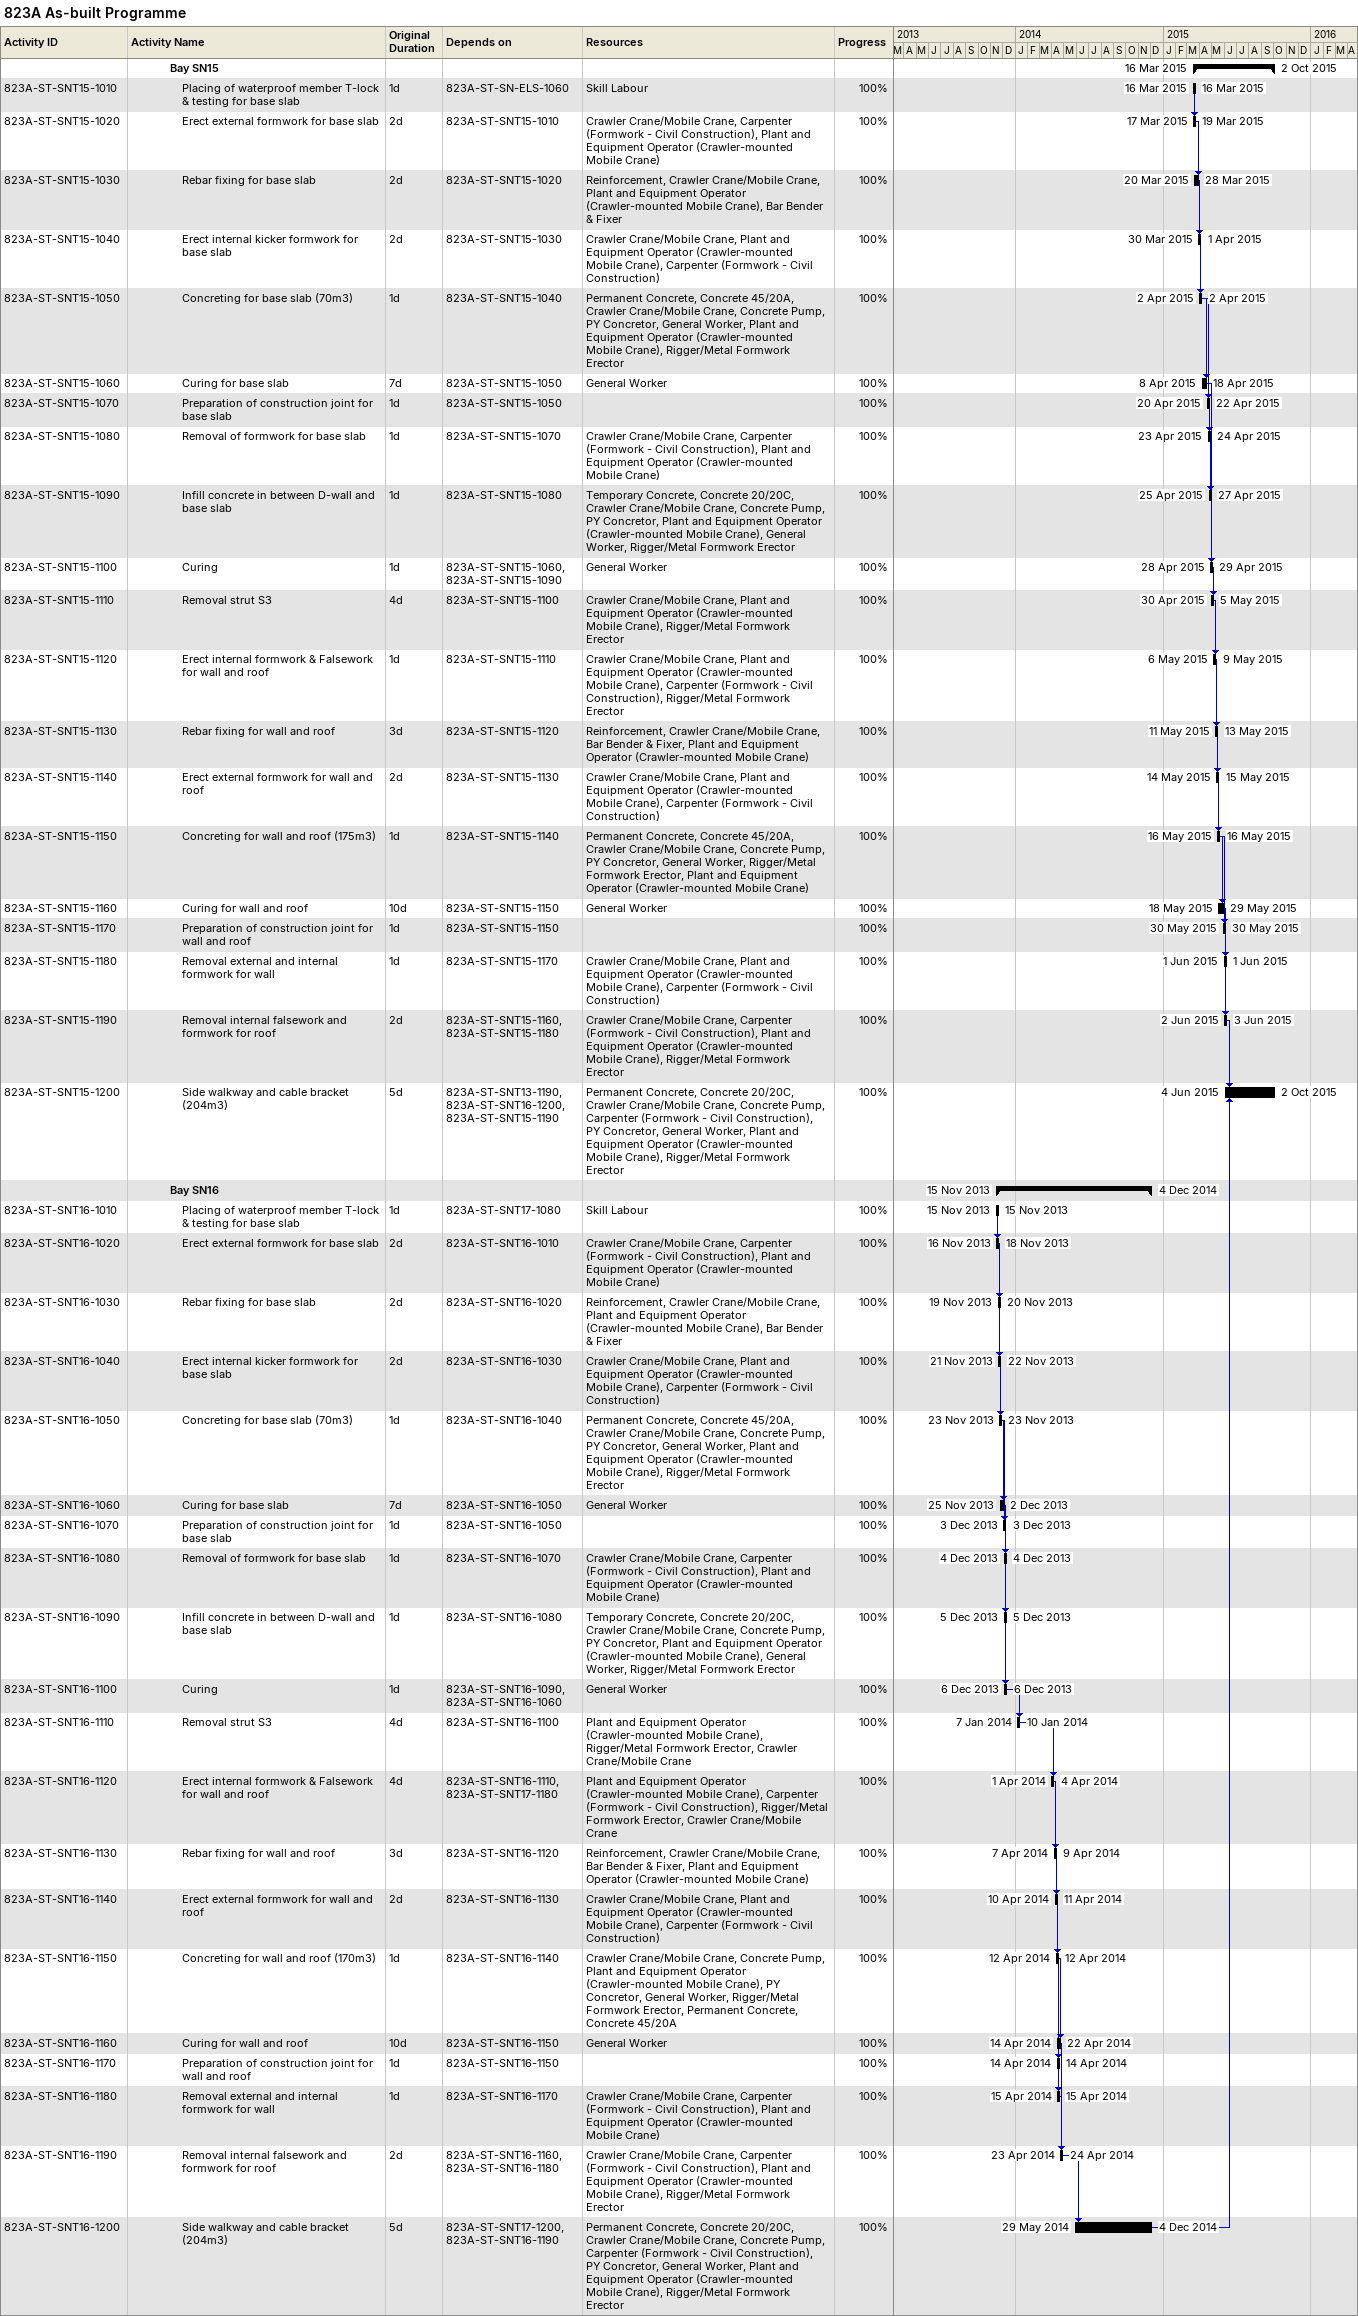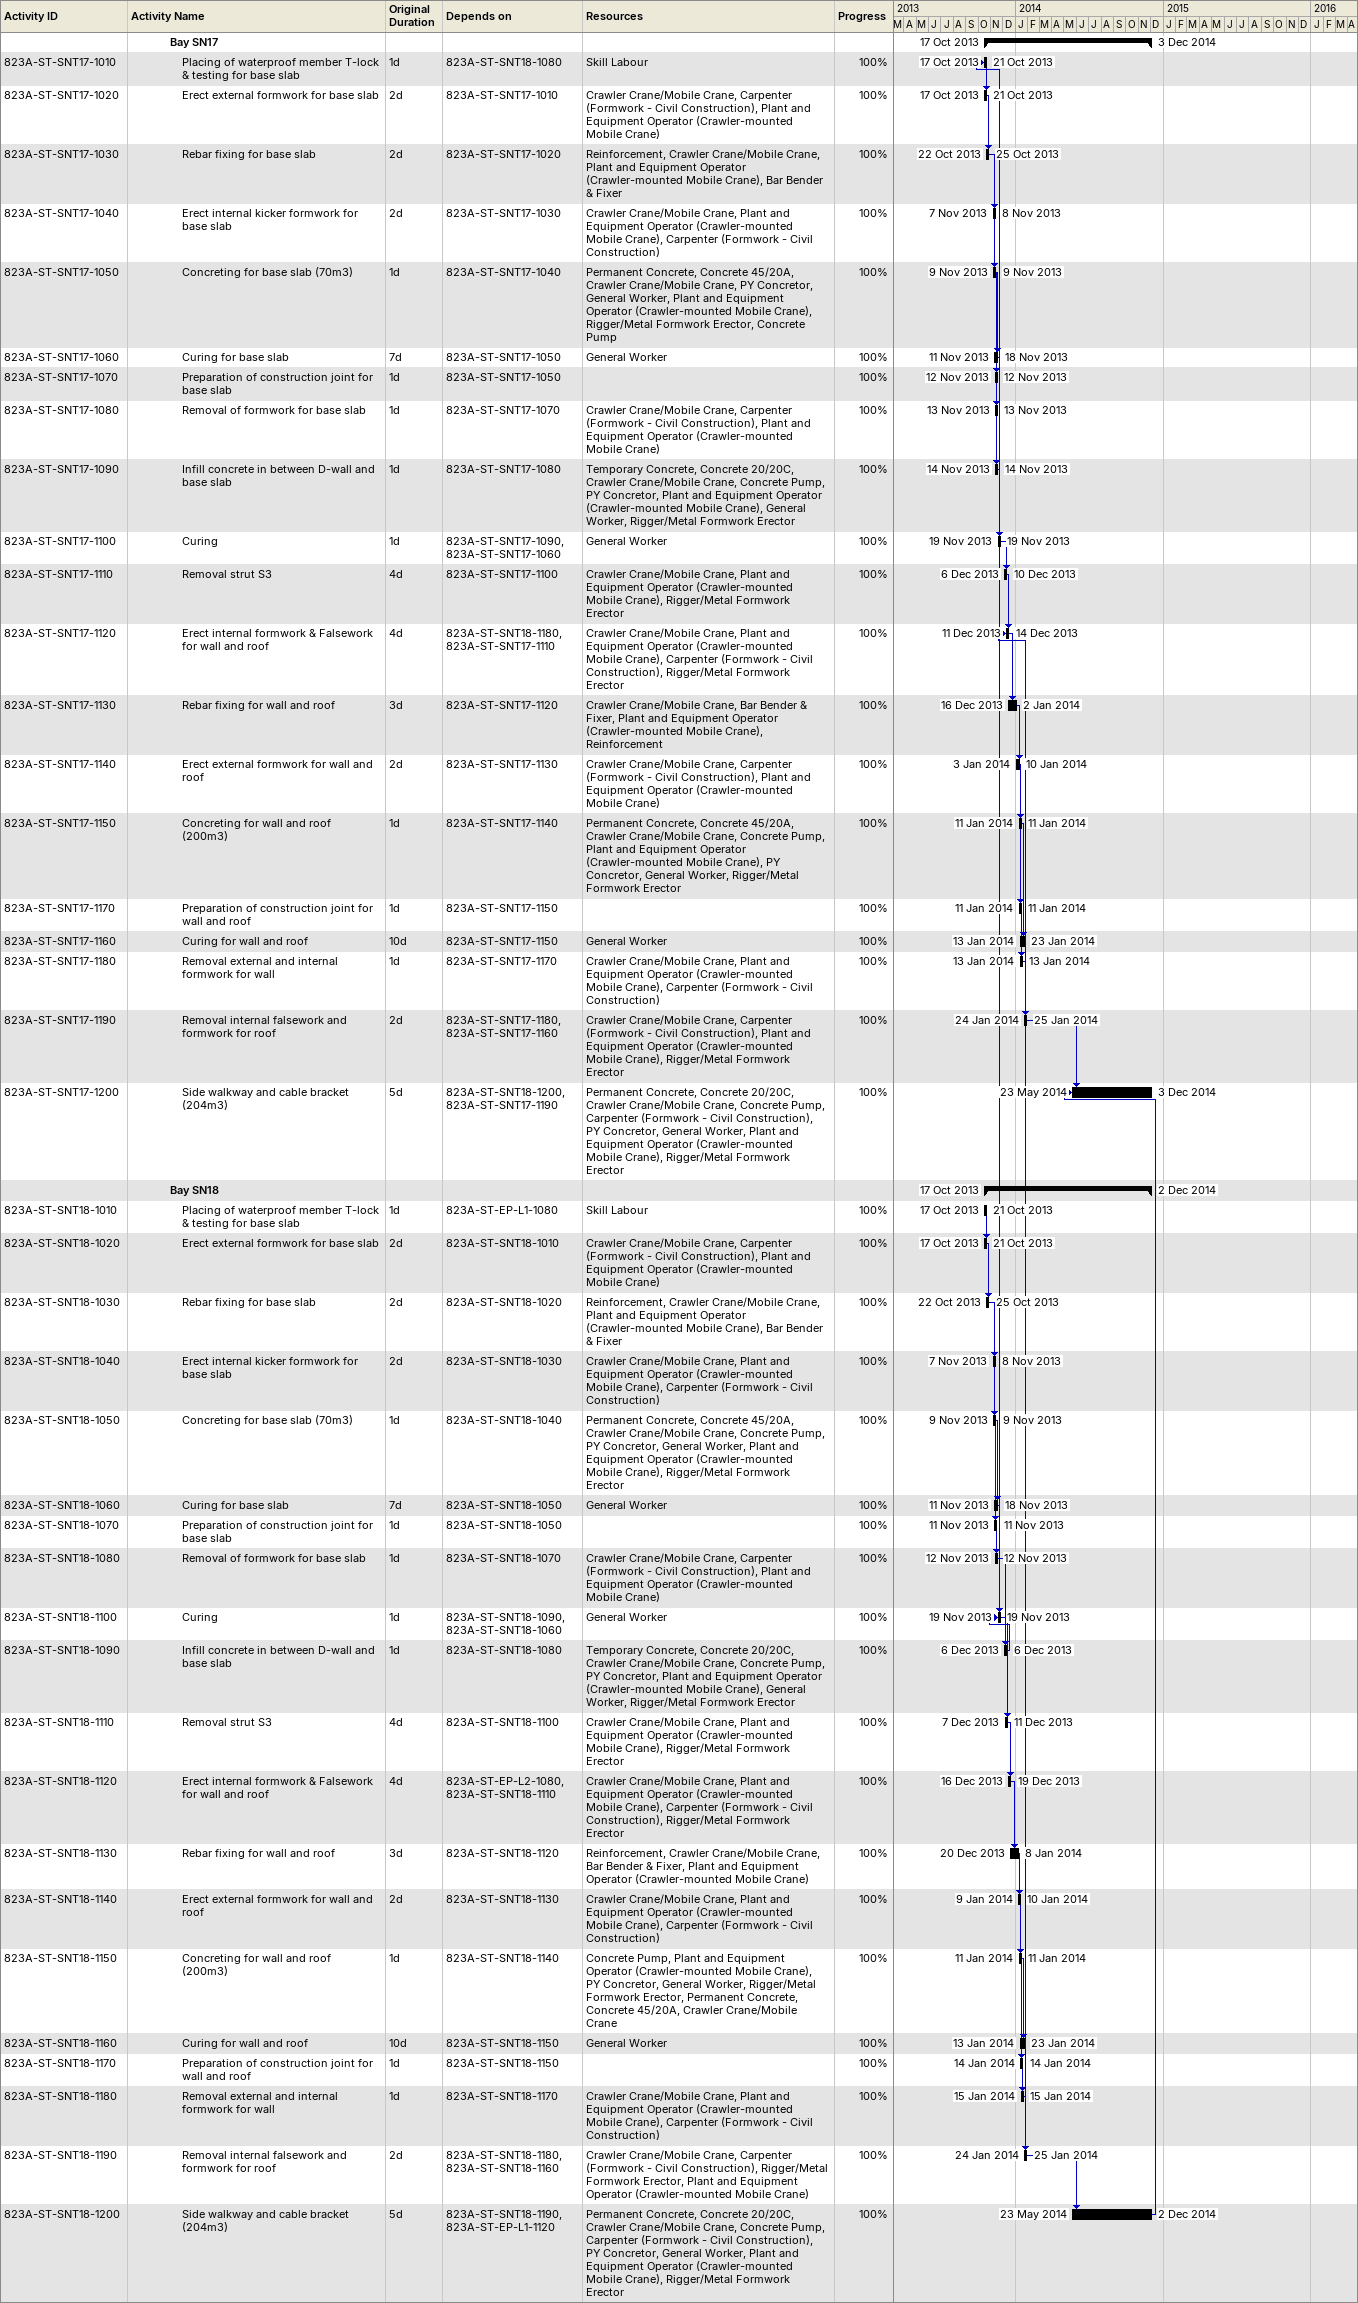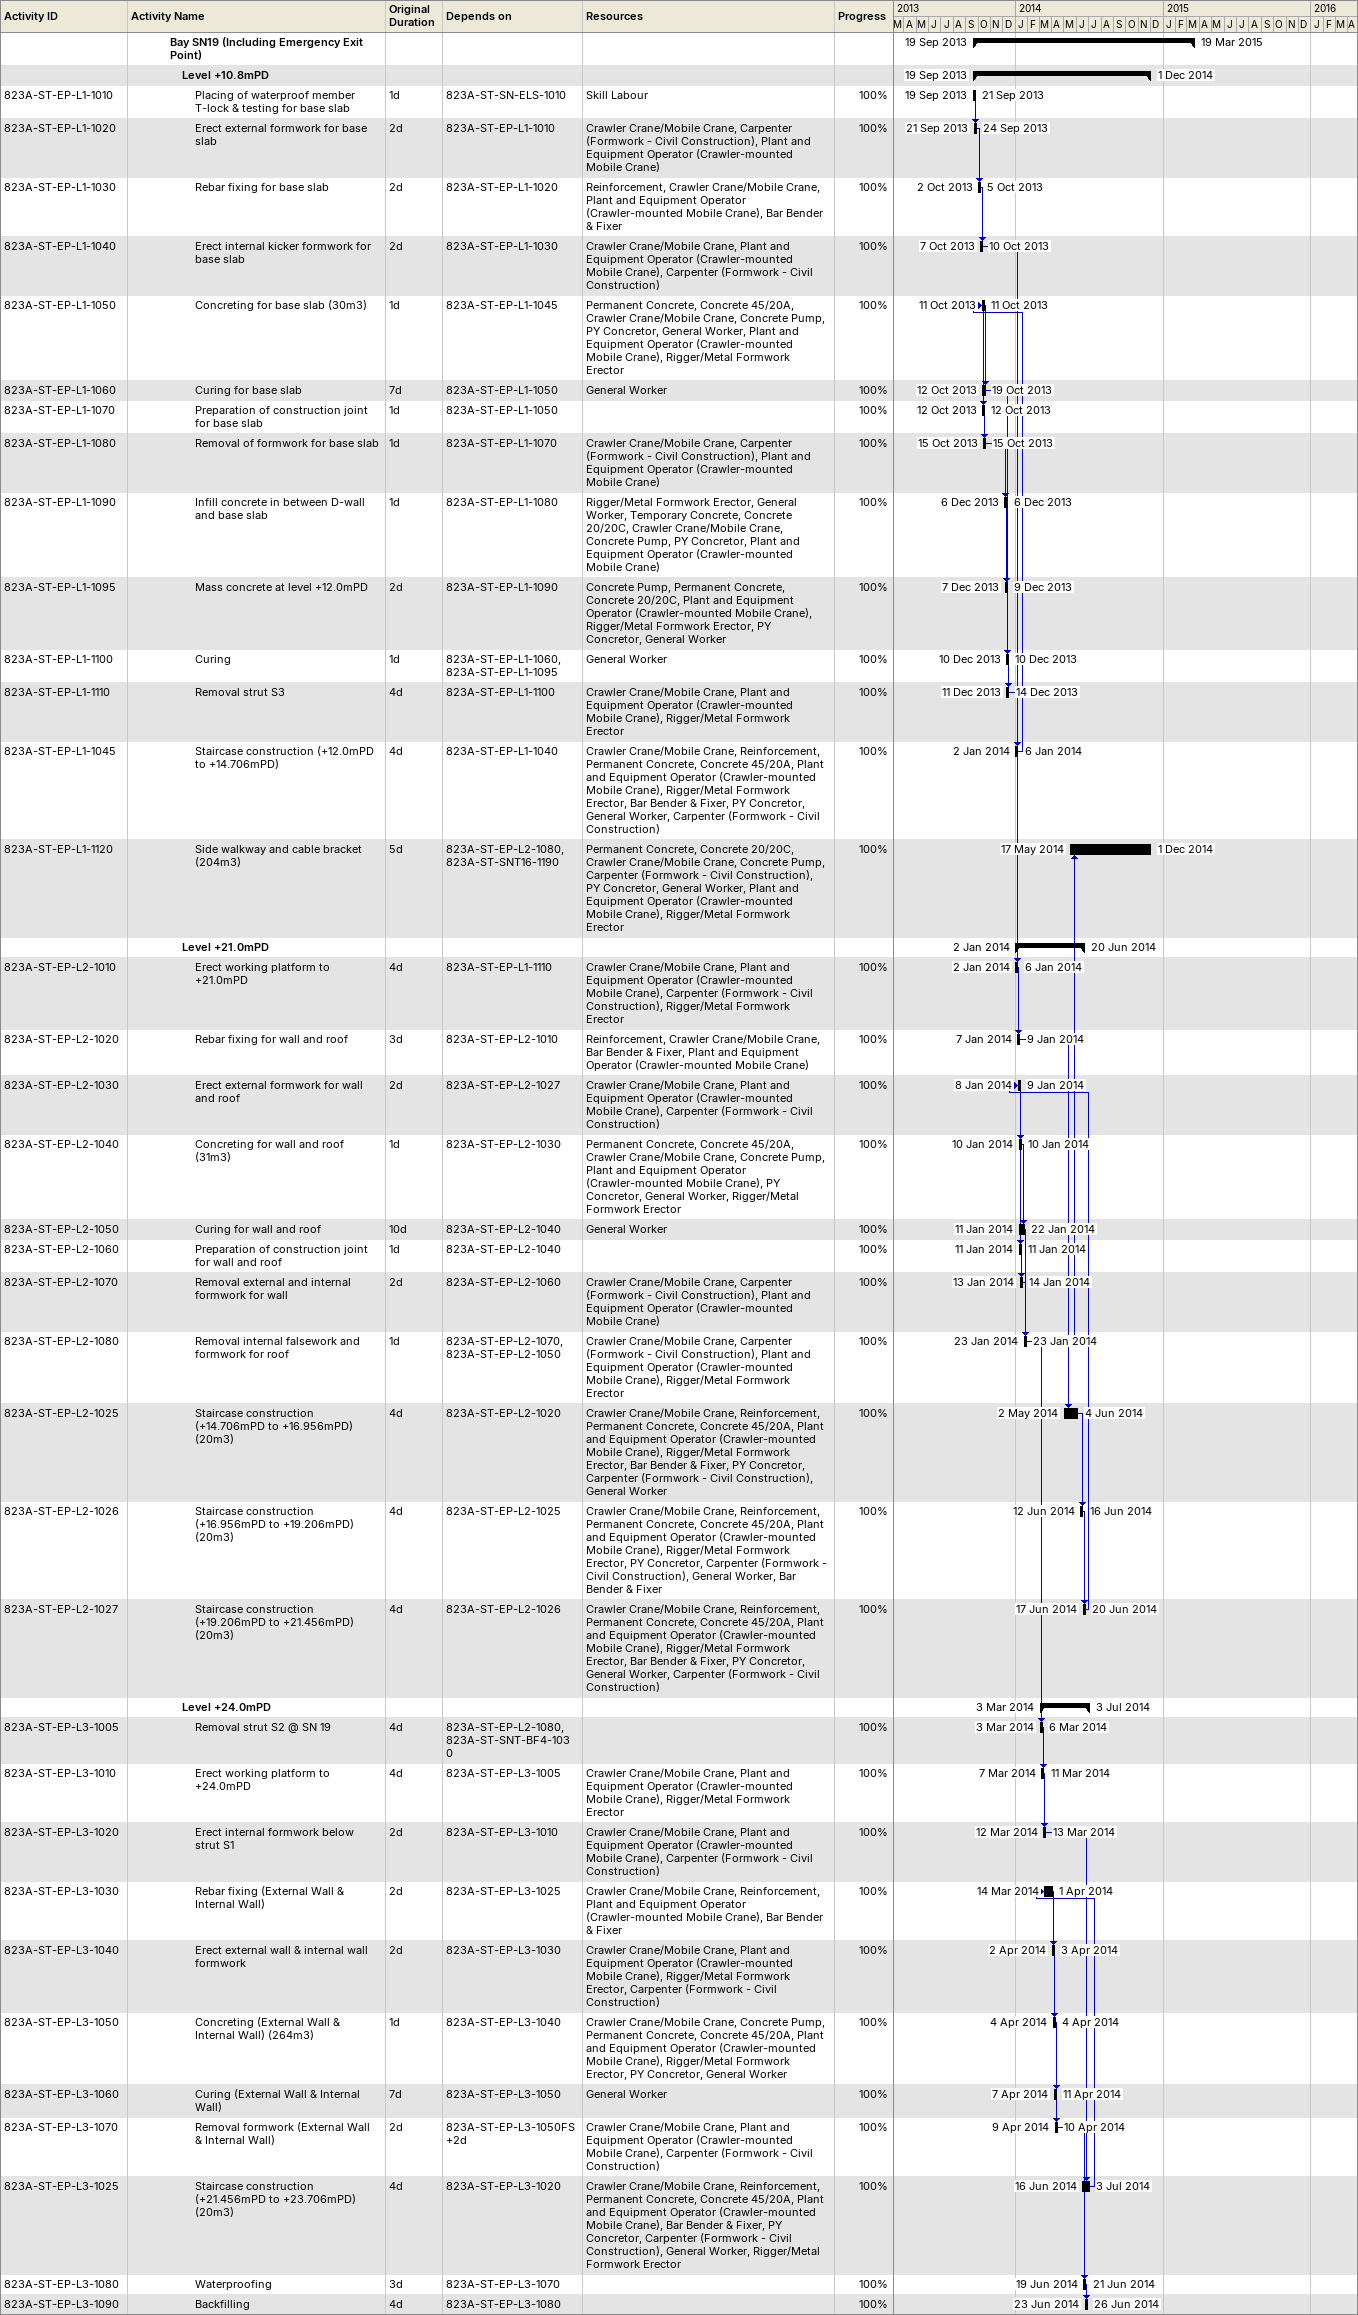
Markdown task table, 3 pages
823A As-built Programme

| ID | Level | Task | Original duration | Start | Finish | Predecessors | Resources | % complete |
|---|---|---|---|---|---|---|---|---|
|  | 4 | **Bay SN15** |  | 2015-03-16 | 2015-10-02 |  |  |  |
| 823A-ST-SNT15-1010 | 5 | Placing of waterproof member T-lock & testing for base slab | 1d | 2015-03-16 | 2015-03-16 | 823A-ST-SN-ELS-1060 | Skill Labour | 100 |
| 823A-ST-SNT15-1020 | 5 | Erect external formwork for base slab | 2d | 2015-03-17 | 2015-03-19 | 823A-ST-SNT15-1010 | Crawler Crane/Mobile Crane, Carpenter (Formwork - Civil Construction), Plant and Equipment Operator (Crawler-mounted Mobile Crane) | 100 |
| 823A-ST-SNT15-1030 | 5 | Rebar fixing for base slab | 2d | 2015-03-20 | 2015-03-28 | 823A-ST-SNT15-1020 | Reinforcement, Crawler Crane/Mobile Crane, Plant and Equipment Operator (Crawler-mounted Mobile Crane), Bar Bender & Fixer | 100 |
| 823A-ST-SNT15-1040 | 5 | Erect internal kicker formwork for base slab | 2d | 2015-03-30 | 2015-04-01 | 823A-ST-SNT15-1030 | Crawler Crane/Mobile Crane, Plant and Equipment Operator (Crawler-mounted Mobile Crane), Carpenter (Formwork - Civil Construction) | 100 |
| 823A-ST-SNT15-1050 | 5 | Concreting for base slab (70m3) | 1d | 2015-04-02 | 2015-04-02 | 823A-ST-SNT15-1040 | Permanent Concrete, Concrete 45/20A, Crawler Crane/Mobile Crane, Concrete Pump, PY Concretor, General Worker, Plant and Equipment Operator (Crawler-mounted Mobile Crane), Rigger/Metal Formwork Erector | 100 |
| 823A-ST-SNT15-1060 | 5 | Curing for base slab | 7d | 2015-04-08 | 2015-04-18 | 823A-ST-SNT15-1050 | General Worker | 100 |
| 823A-ST-SNT15-1070 | 5 | Preparation of construction joint for base slab | 1d | 2015-04-20 | 2015-04-22 | 823A-ST-SNT15-1050 |  | 100 |
| 823A-ST-SNT15-1080 | 5 | Removal of formwork for base slab | 1d | 2015-04-23 | 2015-04-24 | 823A-ST-SNT15-1070 | Crawler Crane/Mobile Crane, Carpenter (Formwork - Civil Construction), Plant and Equipment Operator (Crawler-mounted Mobile Crane) | 100 |
| 823A-ST-SNT15-1090 | 5 | Infill concrete in between D-wall and base slab | 1d | 2015-04-25 | 2015-04-27 | 823A-ST-SNT15-1080 | Temporary Concrete, Concrete 20/20C, Crawler Crane/Mobile Crane, Concrete Pump, PY Concretor, Plant and Equipment Operator (Crawler-mounted Mobile Crane), General Worker, Rigger/Metal Formwork Erector | 100 |
| 823A-ST-SNT15-1100 | 5 | Curing | 1d | 2015-04-28 | 2015-04-29 | 823A-ST-SNT15-1060, 823A-ST-SNT15-1090 | General Worker | 100 |
| 823A-ST-SNT15-1110 | 5 | Removal strut S3 | 4d | 2015-04-30 | 2015-05-05 | 823A-ST-SNT15-1100 | Crawler Crane/Mobile Crane, Plant and Equipment Operator (Crawler-mounted Mobile Crane), Rigger/Metal Formwork Erector | 100 |
| 823A-ST-SNT15-1120 | 5 | Erect internal formwork & Falsework for wall and roof | 1d | 2015-05-06 | 2015-05-09 | 823A-ST-SNT15-1110 | Crawler Crane/Mobile Crane, Plant and Equipment Operator (Crawler-mounted Mobile Crane), Carpenter (Formwork - Civil Construction), Rigger/Metal Formwork Erector | 100 |
| 823A-ST-SNT15-1130 | 5 | Rebar fixing for wall and roof | 3d | 2015-05-11 | 2015-05-13 | 823A-ST-SNT15-1120 | Reinforcement, Crawler Crane/Mobile Crane, Bar Bender & Fixer, Plant and Equipment Operator (Crawler-mounted Mobile Crane) | 100 |
| 823A-ST-SNT15-1140 | 5 | Erect external formwork for wall and roof | 2d | 2015-05-14 | 2015-05-15 | 823A-ST-SNT15-1130 | Crawler Crane/Mobile Crane, Plant and Equipment Operator (Crawler-mounted Mobile Crane), Carpenter (Formwork - Civil Construction) | 100 |
| 823A-ST-SNT15-1150 | 5 | Concreting for wall and roof (175m3) | 1d | 2015-05-16 | 2015-05-16 | 823A-ST-SNT15-1140 | Permanent Concrete, Concrete 45/20A, Crawler Crane/Mobile Crane, Concrete Pump, PY Concretor, General Worker, Rigger/Metal Formwork Erector, Plant and Equipment Operator (Crawler-mounted Mobile Crane) | 100 |
| 823A-ST-SNT15-1160 | 5 | Curing for wall and roof | 10d | 2015-05-18 | 2015-05-29 | 823A-ST-SNT15-1150 | General Worker | 100 |
| 823A-ST-SNT15-1170 | 5 | Preparation of construction joint for wall and roof | 1d | 2015-05-30 | 2015-05-30 | 823A-ST-SNT15-1150 |  | 100 |
| 823A-ST-SNT15-1180 | 5 | Removal external and internal formwork for wall | 1d | 2015-06-01 | 2015-06-01 | 823A-ST-SNT15-1170 | Crawler Crane/Mobile Crane, Plant and Equipment Operator (Crawler-mounted Mobile Crane), Carpenter (Formwork - Civil Construction) | 100 |
| 823A-ST-SNT15-1190 | 5 | Removal internal falsework and formwork for roof | 2d | 2015-06-02 | 2015-06-03 | 823A-ST-SNT15-1160, 823A-ST-SNT15-1180 | Crawler Crane/Mobile Crane, Carpenter (Formwork - Civil Construction), Plant and Equipment Operator (Crawler-mounted Mobile Crane), Rigger/Metal Formwork Erector | 100 |
| 823A-ST-SNT15-1200 | 5 | Side walkway and cable bracket (204m3) | 5d | 2015-06-04 | 2015-10-02 | 823A-ST-SNT13-1190, 823A-ST-SNT16-1200, 823A-ST-SNT15-1190 | Permanent Concrete, Concrete 20/20C, Crawler Crane/Mobile Crane, Concrete Pump, Carpenter (Formwork - Civil Construction), PY Concretor, General Worker, Plant and Equipment Operator (Crawler-mounted Mobile Crane), Rigger/Metal Formwork Erector | 100 |
|  | 4 | **Bay SN16** |  | 2013-11-15 | 2014-12-04 |  |  |  |
| 823A-ST-SNT16-1010 | 5 | Placing of waterproof member T-lock & testing for base slab | 1d | 2013-11-15 | 2013-11-15 | 823A-ST-SNT17-1080 | Skill Labour | 100 |
| 823A-ST-SNT16-1020 | 5 | Erect external formwork for base slab | 2d | 2013-11-16 | 2013-11-18 | 823A-ST-SNT16-1010 | Crawler Crane/Mobile Crane, Carpenter (Formwork - Civil Construction), Plant and Equipment Operator (Crawler-mounted Mobile Crane) | 100 |
| 823A-ST-SNT16-1030 | 5 | Rebar fixing for base slab | 2d | 2013-11-19 | 2013-11-20 | 823A-ST-SNT16-1020 | Reinforcement, Crawler Crane/Mobile Crane, Plant and Equipment Operator (Crawler-mounted Mobile Crane), Bar Bender & Fixer | 100 |
| 823A-ST-SNT16-1040 | 5 | Erect internal kicker formwork for base slab | 2d | 2013-11-21 | 2013-11-22 | 823A-ST-SNT16-1030 | Crawler Crane/Mobile Crane, Plant and Equipment Operator (Crawler-mounted Mobile Crane), Carpenter (Formwork - Civil Construction) | 100 |
| 823A-ST-SNT16-1050 | 5 | Concreting for base slab (70m3) | 1d | 2013-11-23 | 2013-11-23 | 823A-ST-SNT16-1040 | Permanent Concrete, Concrete 45/20A, Crawler Crane/Mobile Crane, Concrete Pump, PY Concretor, General Worker, Plant and Equipment Operator (Crawler-mounted Mobile Crane), Rigger/Metal Formwork Erector | 100 |
| 823A-ST-SNT16-1060 | 5 | Curing for base slab | 7d | 2013-11-25 | 2013-12-02 | 823A-ST-SNT16-1050 | General Worker | 100 |
| 823A-ST-SNT16-1070 | 5 | Preparation of construction joint for base slab | 1d | 2013-12-03 | 2013-12-03 | 823A-ST-SNT16-1050 |  | 100 |
| 823A-ST-SNT16-1080 | 5 | Removal of formwork for base slab | 1d | 2013-12-04 | 2013-12-04 | 823A-ST-SNT16-1070 | Crawler Crane/Mobile Crane, Carpenter (Formwork - Civil Construction), Plant and Equipment Operator (Crawler-mounted Mobile Crane) | 100 |
| 823A-ST-SNT16-1090 | 5 | Infill concrete in between D-wall and base slab | 1d | 2013-12-05 | 2013-12-05 | 823A-ST-SNT16-1080 | Temporary Concrete, Concrete 20/20C, Crawler Crane/Mobile Crane, Concrete Pump, PY Concretor, Plant and Equipment Operator (Crawler-mounted Mobile Crane), General Worker, Rigger/Metal Formwork Erector | 100 |
| 823A-ST-SNT16-1100 | 5 | Curing | 1d | 2013-12-06 | 2013-12-06 | 823A-ST-SNT16-1090, 823A-ST-SNT16-1060 | General Worker | 100 |
| 823A-ST-SNT16-1110 | 5 | Removal strut S3 | 4d | 2014-01-07 | 2014-01-10 | 823A-ST-SNT16-1100 | Plant and Equipment Operator (Crawler-mounted Mobile Crane), Rigger/Metal Formwork Erector, Crawler Crane/Mobile Crane | 100 |
| 823A-ST-SNT16-1120 | 5 | Erect internal formwork & Falsework for wall and roof | 4d | 2014-04-01 | 2014-04-04 | 823A-ST-SNT16-1110, 823A-ST-SNT17-1180 | Plant and Equipment Operator (Crawler-mounted Mobile Crane), Carpenter (Formwork - Civil Construction), Rigger/Metal Formwork Erector, Crawler Crane/Mobile Crane | 100 |
| 823A-ST-SNT16-1130 | 5 | Rebar fixing for wall and roof | 3d | 2014-04-07 | 2014-04-09 | 823A-ST-SNT16-1120 | Reinforcement, Crawler Crane/Mobile Crane, Bar Bender & Fixer, Plant and Equipment Operator (Crawler-mounted Mobile Crane) | 100 |
| 823A-ST-SNT16-1140 | 5 | Erect external formwork for wall and roof | 2d | 2014-04-10 | 2014-04-11 | 823A-ST-SNT16-1130 | Crawler Crane/Mobile Crane, Plant and Equipment Operator (Crawler-mounted Mobile Crane), Carpenter (Formwork - Civil Construction) | 100 |
| 823A-ST-SNT16-1150 | 5 | Concreting for wall and roof (170m3) | 1d | 2014-04-12 | 2014-04-12 | 823A-ST-SNT16-1140 | Crawler Crane/Mobile Crane, Concrete Pump, Plant and Equipment Operator (Crawler-mounted Mobile Crane), PY Concretor, General Worker, Rigger/Metal Formwork Erector, Permanent Concrete, Concrete 45/20A | 100 |
| 823A-ST-SNT16-1160 | 5 | Curing for wall and roof | 10d | 2014-04-14 | 2014-04-22 | 823A-ST-SNT16-1150 | General Worker | 100 |
| 823A-ST-SNT16-1170 | 5 | Preparation of construction joint for wall and roof | 1d | 2014-04-14 | 2014-04-14 | 823A-ST-SNT16-1150 |  | 100 |
| 823A-ST-SNT16-1180 | 5 | Removal external and internal formwork for wall | 1d | 2014-04-15 | 2014-04-15 | 823A-ST-SNT16-1170 | Crawler Crane/Mobile Crane, Carpenter (Formwork - Civil Construction), Plant and Equipment Operator (Crawler-mounted Mobile Crane) | 100 |
| 823A-ST-SNT16-1190 | 5 | Removal internal falsework and formwork for roof | 2d | 2014-04-23 | 2014-04-24 | 823A-ST-SNT16-1160, 823A-ST-SNT16-1180 | Crawler Crane/Mobile Crane, Carpenter (Formwork - Civil Construction), Plant and Equipment Operator (Crawler-mounted Mobile Crane), Rigger/Metal Formwork Erector | 100 |
| 823A-ST-SNT16-1200 | 5 | Side walkway and cable bracket (204m3) | 5d | 2014-05-29 | 2014-12-04 | 823A-ST-SNT17-1200, 823A-ST-SNT16-1190 | Permanent Concrete, Concrete 20/20C, Crawler Crane/Mobile Crane, Concrete Pump, Carpenter (Formwork - Civil Construction), PY Concretor, General Worker, Plant and Equipment Operator (Crawler-mounted Mobile Crane), Rigger/Metal Formwork Erector | 100 |
|  | 4 | **Bay SN17** |  | 2013-10-17 | 2014-12-03 |  |  |  |
| 823A-ST-SNT17-1010 | 5 | Placing of waterproof member T-lock & testing for base slab | 1d | 2013-10-17 | 2013-10-21 | 823A-ST-SNT18-1080 | Skill Labour | 100 |
| 823A-ST-SNT17-1020 | 5 | Erect external formwork for base slab | 2d | 2013-10-17 | 2013-10-21 | 823A-ST-SNT17-1010 | Crawler Crane/Mobile Crane, Carpenter (Formwork - Civil Construction), Plant and Equipment Operator (Crawler-mounted Mobile Crane) | 100 |
| 823A-ST-SNT17-1030 | 5 | Rebar fixing for base slab | 2d | 2013-10-22 | 2013-10-25 | 823A-ST-SNT17-1020 | Reinforcement, Crawler Crane/Mobile Crane, Plant and Equipment Operator (Crawler-mounted Mobile Crane), Bar Bender & Fixer | 100 |
| 823A-ST-SNT17-1040 | 5 | Erect internal kicker formwork for base slab | 2d | 2013-11-07 | 2013-11-08 | 823A-ST-SNT17-1030 | Crawler Crane/Mobile Crane, Plant and Equipment Operator (Crawler-mounted Mobile Crane), Carpenter (Formwork - Civil Construction) | 100 |
| 823A-ST-SNT17-1050 | 5 | Concreting for base slab (70m3) | 1d | 2013-11-09 | 2013-11-09 | 823A-ST-SNT17-1040 | Permanent Concrete, Concrete 45/20A, Crawler Crane/Mobile Crane, PY Concretor, General Worker, Plant and Equipment Operator (Crawler-mounted Mobile Crane), Rigger/Metal Formwork Erector, Concrete Pump | 100 |
| 823A-ST-SNT17-1060 | 5 | Curing for base slab | 7d | 2013-11-11 | 2013-11-18 | 823A-ST-SNT17-1050 | General Worker | 100 |
| 823A-ST-SNT17-1070 | 5 | Preparation of construction joint for base slab | 1d | 2013-11-12 | 2013-11-12 | 823A-ST-SNT17-1050 |  | 100 |
| 823A-ST-SNT17-1080 | 5 | Removal of formwork for base slab | 1d | 2013-11-13 | 2013-11-13 | 823A-ST-SNT17-1070 | Crawler Crane/Mobile Crane, Carpenter (Formwork - Civil Construction), Plant and Equipment Operator (Crawler-mounted Mobile Crane) | 100 |
| 823A-ST-SNT17-1090 | 5 | Infill concrete in between D-wall and base slab | 1d | 2013-11-14 | 2013-11-14 | 823A-ST-SNT17-1080 | Temporary Concrete, Concrete 20/20C, Crawler Crane/Mobile Crane, Concrete Pump, PY Concretor, Plant and Equipment Operator (Crawler-mounted Mobile Crane), General Worker, Rigger/Metal Formwork Erector | 100 |
| 823A-ST-SNT17-1100 | 5 | Curing | 1d | 2013-11-19 | 2013-11-19 | 823A-ST-SNT17-1090, 823A-ST-SNT17-1060 | General Worker | 100 |
| 823A-ST-SNT17-1110 | 5 | Removal strut S3 | 4d | 2013-12-06 | 2013-12-10 | 823A-ST-SNT17-1100 | Crawler Crane/Mobile Crane, Plant and Equipment Operator (Crawler-mounted Mobile Crane), Rigger/Metal Formwork Erector | 100 |
| 823A-ST-SNT17-1120 | 5 | Erect internal formwork & Falsework for wall and roof | 4d | 2013-12-11 | 2013-12-14 | 823A-ST-SNT18-1180, 823A-ST-SNT17-1110 | Crawler Crane/Mobile Crane, Plant and Equipment Operator (Crawler-mounted Mobile Crane), Carpenter (Formwork - Civil Construction), Rigger/Metal Formwork Erector | 100 |
| 823A-ST-SNT17-1130 | 5 | Rebar fixing for wall and roof | 3d | 2013-12-16 | 2014-01-02 | 823A-ST-SNT17-1120 | Crawler Crane/Mobile Crane, Bar Bender & Fixer, Plant and Equipment Operator (Crawler-mounted Mobile Crane), Reinforcement | 100 |
| 823A-ST-SNT17-1140 | 5 | Erect external formwork for wall and roof | 2d | 2014-01-03 | 2014-01-10 | 823A-ST-SNT17-1130 | Crawler Crane/Mobile Crane, Carpenter (Formwork - Civil Construction), Plant and Equipment Operator (Crawler-mounted Mobile Crane) | 100 |
| 823A-ST-SNT17-1150 | 5 | Concreting for wall and roof (200m3) | 1d | 2014-01-11 | 2014-01-11 | 823A-ST-SNT17-1140 | Permanent Concrete, Concrete 45/20A, Crawler Crane/Mobile Crane, Concrete Pump, Plant and Equipment Operator (Crawler-mounted Mobile Crane), PY Concretor, General Worker, Rigger/Metal Formwork Erector | 100 |
| 823A-ST-SNT17-1170 | 5 | Preparation of construction joint for wall and roof | 1d | 2014-01-11 | 2014-01-11 | 823A-ST-SNT17-1150 |  | 100 |
| 823A-ST-SNT17-1160 | 5 | Curing for wall and roof | 10d | 2014-01-13 | 2014-01-23 | 823A-ST-SNT17-1150 | General Worker | 100 |
| 823A-ST-SNT17-1180 | 5 | Removal external and internal formwork for wall | 1d | 2014-01-13 | 2014-01-13 | 823A-ST-SNT17-1170 | Crawler Crane/Mobile Crane, Plant and Equipment Operator (Crawler-mounted Mobile Crane), Carpenter (Formwork - Civil Construction) | 100 |
| 823A-ST-SNT17-1190 | 5 | Removal internal falsework and formwork for roof | 2d | 2014-01-24 | 2014-01-25 | 823A-ST-SNT17-1180, 823A-ST-SNT17-1160 | Crawler Crane/Mobile Crane, Carpenter (Formwork - Civil Construction), Plant and Equipment Operator (Crawler-mounted Mobile Crane), Rigger/Metal Formwork Erector | 100 |
| 823A-ST-SNT17-1200 | 5 | Side walkway and cable bracket (204m3) | 5d | 2014-05-23 | 2014-12-03 | 823A-ST-SNT18-1200, 823A-ST-SNT17-1190 | Permanent Concrete, Concrete 20/20C, Crawler Crane/Mobile Crane, Concrete Pump, Carpenter (Formwork - Civil Construction), PY Concretor, General Worker, Plant and Equipment Operator (Crawler-mounted Mobile Crane), Rigger/Metal Formwork Erector | 100 |
|  | 4 | **Bay SN18** |  | 2013-10-17 | 2014-12-02 |  |  |  |
| 823A-ST-SNT18-1010 | 5 | Placing of waterproof member T-lock & testing for base slab | 1d | 2013-10-17 | 2013-10-21 | 823A-ST-EP-L1-1080 | Skill Labour | 100 |
| 823A-ST-SNT18-1020 | 5 | Erect external formwork for base slab | 2d | 2013-10-17 | 2013-10-21 | 823A-ST-SNT18-1010 | Crawler Crane/Mobile Crane, Carpenter (Formwork - Civil Construction), Plant and Equipment Operator (Crawler-mounted Mobile Crane) | 100 |
| 823A-ST-SNT18-1030 | 5 | Rebar fixing for base slab | 2d | 2013-10-22 | 2013-10-25 | 823A-ST-SNT18-1020 | Reinforcement, Crawler Crane/Mobile Crane, Plant and Equipment Operator (Crawler-mounted Mobile Crane), Bar Bender & Fixer | 100 |
| 823A-ST-SNT18-1040 | 5 | Erect internal kicker formwork for base slab | 2d | 2013-11-07 | 2013-11-08 | 823A-ST-SNT18-1030 | Crawler Crane/Mobile Crane, Plant and Equipment Operator (Crawler-mounted Mobile Crane), Carpenter (Formwork - Civil Construction) | 100 |
| 823A-ST-SNT18-1050 | 5 | Concreting for base slab (70m3) | 1d | 2013-11-09 | 2013-11-09 | 823A-ST-SNT18-1040 | Permanent Concrete, Concrete 45/20A, Crawler Crane/Mobile Crane, Concrete Pump, PY Concretor, General Worker, Plant and Equipment Operator (Crawler-mounted Mobile Crane), Rigger/Metal Formwork Erector | 100 |
| 823A-ST-SNT18-1060 | 5 | Curing for base slab | 7d | 2013-11-11 | 2013-11-18 | 823A-ST-SNT18-1050 | General Worker | 100 |
| 823A-ST-SNT18-1070 | 5 | Preparation of construction joint for base slab | 1d | 2013-11-11 | 2013-11-11 | 823A-ST-SNT18-1050 |  | 100 |
| 823A-ST-SNT18-1080 | 5 | Removal of formwork for base slab | 1d | 2013-11-12 | 2013-11-12 | 823A-ST-SNT18-1070 | Crawler Crane/Mobile Crane, Carpenter (Formwork - Civil Construction), Plant and Equipment Operator (Crawler-mounted Mobile Crane) | 100 |
| 823A-ST-SNT18-1100 | 5 | Curing | 1d | 2013-11-19 | 2013-11-19 | 823A-ST-SNT18-1090, 823A-ST-SNT18-1060 | General Worker | 100 |
| 823A-ST-SNT18-1090 | 5 | Infill concrete in between D-wall and base slab | 1d | 2013-12-06 | 2013-12-06 | 823A-ST-SNT18-1080 | Temporary Concrete, Concrete 20/20C, Crawler Crane/Mobile Crane, Concrete Pump, PY Concretor, Plant and Equipment Operator (Crawler-mounted Mobile Crane), General Worker, Rigger/Metal Formwork Erector | 100 |
| 823A-ST-SNT18-1110 | 5 | Removal strut S3 | 4d | 2013-12-07 | 2013-12-11 | 823A-ST-SNT18-1100 | Crawler Crane/Mobile Crane, Plant and Equipment Operator (Crawler-mounted Mobile Crane), Rigger/Metal Formwork Erector | 100 |
| 823A-ST-SNT18-1120 | 5 | Erect internal formwork & Falsework for wall and roof | 4d | 2013-12-16 | 2013-12-19 | 823A-ST-EP-L2-1080, 823A-ST-SNT18-1110 | Crawler Crane/Mobile Crane, Plant and Equipment Operator (Crawler-mounted Mobile Crane), Carpenter (Formwork - Civil Construction), Rigger/Metal Formwork Erector | 100 |
| 823A-ST-SNT18-1130 | 5 | Rebar fixing for wall and roof | 3d | 2013-12-20 | 2014-01-08 | 823A-ST-SNT18-1120 | Reinforcement, Crawler Crane/Mobile Crane, Bar Bender & Fixer, Plant and Equipment Operator (Crawler-mounted Mobile Crane) | 100 |
| 823A-ST-SNT18-1140 | 5 | Erect external formwork for wall and roof | 2d | 2014-01-09 | 2014-01-10 | 823A-ST-SNT18-1130 | Crawler Crane/Mobile Crane, Plant and Equipment Operator (Crawler-mounted Mobile Crane), Carpenter (Formwork - Civil Construction) | 100 |
| 823A-ST-SNT18-1150 | 5 | Concreting for wall and roof (200m3) | 1d | 2014-01-11 | 2014-01-11 | 823A-ST-SNT18-1140 | Concrete Pump, Plant and Equipment Operator (Crawler-mounted Mobile Crane), PY Concretor, General Worker, Rigger/Metal Formwork Erector, Permanent Concrete, Concrete 45/20A, Crawler Crane/Mobile Crane | 100 |
| 823A-ST-SNT18-1160 | 5 | Curing for wall and roof | 10d | 2014-01-13 | 2014-01-23 | 823A-ST-SNT18-1150 | General Worker | 100 |
| 823A-ST-SNT18-1170 | 5 | Preparation of construction joint for wall and roof | 1d | 2014-01-14 | 2014-01-14 | 823A-ST-SNT18-1150 |  | 100 |
| 823A-ST-SNT18-1180 | 5 | Removal external and internal formwork for wall | 1d | 2014-01-15 | 2014-01-15 | 823A-ST-SNT18-1170 | Crawler Crane/Mobile Crane, Plant and Equipment Operator (Crawler-mounted Mobile Crane), Carpenter (Formwork - Civil Construction) | 100 |
| 823A-ST-SNT18-1190 | 5 | Removal internal falsework and formwork for roof | 2d | 2014-01-24 | 2014-01-25 | 823A-ST-SNT18-1180, 823A-ST-SNT18-1160 | Crawler Crane/Mobile Crane, Carpenter (Formwork - Civil Construction), Rigger/Metal Formwork Erector, Plant and Equipment Operator (Crawler-mounted Mobile Crane) | 100 |
| 823A-ST-SNT18-1200 | 5 | Side walkway and cable bracket (204m3) | 5d | 2014-05-23 | 2014-12-02 | 823A-ST-SNT18-1190, 823A-ST-EP-L1-1120 | Permanent Concrete, Concrete 20/20C, Crawler Crane/Mobile Crane, Concrete Pump, Carpenter (Formwork - Civil Construction), PY Concretor, General Worker, Plant and Equipment Operator (Crawler-mounted Mobile Crane), Rigger/Metal Formwork Erector | 100 |
|  | 4 | **Bay SN19 (Including Emergency Exit Point)** |  | 2013-09-19 | 2015-03-19 |  |  |  |
|  | 5 | **Level +10.8mPD** |  | 2013-09-19 | 2014-12-01 |  |  |  |
| 823A-ST-EP-L1-1010 | 6 | Placing of waterproof member T-lock & testing for base slab | 1d | 2013-09-19 | 2013-09-21 | 823A-ST-SN-ELS-1010 | Skill Labour | 100 |
| 823A-ST-EP-L1-1020 | 6 | Erect external formwork for base slab | 2d | 2013-09-21 | 2013-09-24 | 823A-ST-EP-L1-1010 | Crawler Crane/Mobile Crane, Carpenter (Formwork - Civil Construction), Plant and Equipment Operator (Crawler-mounted Mobile Crane) | 100 |
| 823A-ST-EP-L1-1030 | 6 | Rebar fixing for base slab | 2d | 2013-10-02 | 2013-10-05 | 823A-ST-EP-L1-1020 | Reinforcement, Crawler Crane/Mobile Crane, Plant and Equipment Operator (Crawler-mounted Mobile Crane), Bar Bender & Fixer | 100 |
| 823A-ST-EP-L1-1040 | 6 | Erect internal kicker formwork for base slab | 2d | 2013-10-07 | 2013-10-10 | 823A-ST-EP-L1-1030 | Crawler Crane/Mobile Crane, Plant and Equipment Operator (Crawler-mounted Mobile Crane), Carpenter (Formwork - Civil Construction) | 100 |
| 823A-ST-EP-L1-1050 | 6 | Concreting for base slab (30m3) | 1d | 2013-10-11 | 2013-10-11 | 823A-ST-EP-L1-1045 | Permanent Concrete, Concrete 45/20A, Crawler Crane/Mobile Crane, Concrete Pump, PY Concretor, General Worker, Plant and Equipment Operator (Crawler-mounted Mobile Crane), Rigger/Metal Formwork Erector | 100 |
| 823A-ST-EP-L1-1060 | 6 | Curing for base slab | 7d | 2013-10-12 | 2013-10-19 | 823A-ST-EP-L1-1050 | General Worker | 100 |
| 823A-ST-EP-L1-1070 | 6 | Preparation of construction joint for base slab | 1d | 2013-10-12 | 2013-10-12 | 823A-ST-EP-L1-1050 |  | 100 |
| 823A-ST-EP-L1-1080 | 6 | Removal of formwork for base slab | 1d | 2013-10-15 | 2013-10-15 | 823A-ST-EP-L1-1070 | Crawler Crane/Mobile Crane, Carpenter (Formwork - Civil Construction), Plant and Equipment Operator (Crawler-mounted Mobile Crane) | 100 |
| 823A-ST-EP-L1-1090 | 6 | Infill concrete in between D-wall and base slab | 1d | 2013-12-06 | 2013-12-06 | 823A-ST-EP-L1-1080 | Rigger/Metal Formwork Erector, General Worker, Temporary Concrete, Concrete 20/20C, Crawler Crane/Mobile Crane, Concrete Pump, PY Concretor, Plant and Equipment Operator (Crawler-mounted Mobile Crane) | 100 |
| 823A-ST-EP-L1-1095 | 6 | Mass concrete at level +12.0mPD | 2d | 2013-12-07 | 2013-12-09 | 823A-ST-EP-L1-1090 | Concrete Pump, Permanent Concrete, Concrete 20/20C, Plant and Equipment Operator (Crawler-mounted Mobile Crane), Rigger/Metal Formwork Erector, PY Concretor, General Worker | 100 |
| 823A-ST-EP-L1-1100 | 6 | Curing | 1d | 2013-12-10 | 2013-12-10 | 823A-ST-EP-L1-1060, 823A-ST-EP-L1-1095 | General Worker | 100 |
| 823A-ST-EP-L1-1110 | 6 | Removal strut S3 | 4d | 2013-12-11 | 2013-12-14 | 823A-ST-EP-L1-1100 | Crawler Crane/Mobile Crane, Plant and Equipment Operator (Crawler-mounted Mobile Crane), Rigger/Metal Formwork Erector | 100 |
| 823A-ST-EP-L1-1045 | 6 | Staircase construction (+12.0mPD to +14.706mPD) | 4d | 2014-01-02 | 2014-01-06 | 823A-ST-EP-L1-1040 | Crawler Crane/Mobile Crane, Reinforcement, Permanent Concrete, Concrete 45/20A, Plant and Equipment Operator (Crawler-mounted Mobile Crane), Rigger/Metal Formwork Erector, Bar Bender & Fixer, PY Concretor, General Worker, Carpenter (Formwork - Civil Construction) | 100 |
| 823A-ST-EP-L1-1120 | 6 | Side walkway and cable bracket (204m3) | 5d | 2014-05-17 | 2014-12-01 | 823A-ST-EP-L2-1080, 823A-ST-SNT16-1190 | Permanent Concrete, Concrete 20/20C, Crawler Crane/Mobile Crane, Concrete Pump, Carpenter (Formwork - Civil Construction), PY Concretor, General Worker, Plant and Equipment Operator (Crawler-mounted Mobile Crane), Rigger/Metal Formwork Erector | 100 |
|  | 5 | **Level +21.0mPD** |  | 2014-01-02 | 2014-06-20 |  |  |  |
| 823A-ST-EP-L2-1010 | 6 | Erect working platform to +21.0mPD | 4d | 2014-01-02 | 2014-01-06 | 823A-ST-EP-L1-1110 | Crawler Crane/Mobile Crane, Plant and Equipment Operator (Crawler-mounted Mobile Crane), Carpenter (Formwork - Civil Construction), Rigger/Metal Formwork Erector | 100 |
| 823A-ST-EP-L2-1020 | 6 | Rebar fixing for wall and roof | 3d | 2014-01-07 | 2014-01-09 | 823A-ST-EP-L2-1010 | Reinforcement, Crawler Crane/Mobile Crane, Bar Bender & Fixer, Plant and Equipment Operator (Crawler-mounted Mobile Crane) | 100 |
| 823A-ST-EP-L2-1030 | 6 | Erect external formwork for wall and roof | 2d | 2014-01-08 | 2014-01-09 | 823A-ST-EP-L2-1027 | Crawler Crane/Mobile Crane, Plant and Equipment Operator (Crawler-mounted Mobile Crane), Carpenter (Formwork - Civil Construction) | 100 |
| 823A-ST-EP-L2-1040 | 6 | Concreting for wall and roof (31m3) | 1d | 2014-01-10 | 2014-01-10 | 823A-ST-EP-L2-1030 | Permanent Concrete, Concrete 45/20A, Crawler Crane/Mobile Crane, Concrete Pump, Plant and Equipment Operator (Crawler-mounted Mobile Crane), PY Concretor, General Worker, Rigger/Metal Formwork Erector | 100 |
| 823A-ST-EP-L2-1050 | 6 | Curing for wall and roof | 10d | 2014-01-11 | 2014-01-22 | 823A-ST-EP-L2-1040 | General Worker | 100 |
| 823A-ST-EP-L2-1060 | 6 | Preparation of construction joint for wall and roof | 1d | 2014-01-11 | 2014-01-11 | 823A-ST-EP-L2-1040 |  | 100 |
| 823A-ST-EP-L2-1070 | 6 | Removal external and internal formwork for wall | 2d | 2014-01-13 | 2014-01-14 | 823A-ST-EP-L2-1060 | Crawler Crane/Mobile Crane, Carpenter (Formwork - Civil Construction), Plant and Equipment Operator (Crawler-mounted Mobile Crane) | 100 |
| 823A-ST-EP-L2-1080 | 6 | Removal internal falsework and formwork for roof | 1d | 2014-01-23 | 2014-01-23 | 823A-ST-EP-L2-1070, 823A-ST-EP-L2-1050 | Crawler Crane/Mobile Crane, Carpenter (Formwork - Civil Construction), Plant and Equipment Operator (Crawler-mounted Mobile Crane), Rigger/Metal Formwork Erector | 100 |
| 823A-ST-EP-L2-1025 | 6 | Staircase construction (+14.706mPD to +16.956mPD) (20m3) | 4d | 2014-05-02 | 2014-06-04 | 823A-ST-EP-L2-1020 | Crawler Crane/Mobile Crane, Reinforcement, Permanent Concrete, Concrete 45/20A, Plant and Equipment Operator (Crawler-mounted Mobile Crane), Rigger/Metal Formwork Erector, Bar Bender & Fixer, PY Concretor, Carpenter (Formwork - Civil Construction), General Worker | 100 |
| 823A-ST-EP-L2-1026 | 6 | Staircase construction (+16.956mPD to +19.206mPD) (20m3) | 4d | 2014-06-12 | 2014-06-16 | 823A-ST-EP-L2-1025 | Crawler Crane/Mobile Crane, Reinforcement, Permanent Concrete, Concrete 45/20A, Plant and Equipment Operator (Crawler-mounted Mobile Crane), Rigger/Metal Formwork Erector, PY Concretor, Carpenter (Formwork - Civil Construction), General Worker, Bar Bender & Fixer | 100 |
| 823A-ST-EP-L2-1027 | 6 | Staircase construction (+19.206mPD to +21.456mPD) (20m3) | 4d | 2014-06-17 | 2014-06-20 | 823A-ST-EP-L2-1026 | Crawler Crane/Mobile Crane, Reinforcement, Permanent Concrete, Concrete 45/20A, Plant and Equipment Operator (Crawler-mounted Mobile Crane), Rigger/Metal Formwork Erector, Bar Bender & Fixer, PY Concretor, General Worker, Carpenter (Formwork - Civil Construction) | 100 |
|  | 5 | **Level +24.0mPD** |  | 2014-03-03 | 2014-07-03 |  |  |  |
| 823A-ST-EP-L3-1005 | 6 | Removal strut S2 @ SN 19 | 4d | 2014-03-03 | 2014-03-06 | 823A-ST-EP-L2-1080, 823A-ST-SNT-BF4-1030 |  | 100 |
| 823A-ST-EP-L3-1010 | 6 | Erect working platform to +24.0mPD | 4d | 2014-03-07 | 2014-03-11 | 823A-ST-EP-L3-1005 | Crawler Crane/Mobile Crane, Plant and Equipment Operator (Crawler-mounted Mobile Crane), Rigger/Metal Formwork Erector | 100 |
| 823A-ST-EP-L3-1020 | 6 | Erect internal formwork below strut S1 | 2d | 2014-03-12 | 2014-03-13 | 823A-ST-EP-L3-1010 | Crawler Crane/Mobile Crane, Plant and Equipment Operator (Crawler-mounted Mobile Crane), Carpenter (Formwork - Civil Construction) | 100 |
| 823A-ST-EP-L3-1030 | 6 | Rebar fixing (External Wall & Internal Wall) | 2d | 2014-03-14 | 2014-04-01 | 823A-ST-EP-L3-1025 | Crawler Crane/Mobile Crane, Reinforcement, Plant and Equipment Operator (Crawler-mounted Mobile Crane), Bar Bender & Fixer | 100 |
| 823A-ST-EP-L3-1040 | 6 | Erect external wall & internal wall formwork | 2d | 2014-04-02 | 2014-04-03 | 823A-ST-EP-L3-1030 | Crawler Crane/Mobile Crane, Plant and Equipment Operator (Crawler-mounted Mobile Crane), Rigger/Metal Formwork Erector, Carpenter (Formwork - Civil Construction) | 100 |
| 823A-ST-EP-L3-1050 | 6 | Concreting (External Wall & Internal Wall) (264m3) | 1d | 2014-04-04 | 2014-04-04 | 823A-ST-EP-L3-1040 | Crawler Crane/Mobile Crane, Concrete Pump, Permanent Concrete, Concrete 45/20A, Plant and Equipment Operator (Crawler-mounted Mobile Crane), Rigger/Metal Formwork Erector, PY Concretor, General Worker | 100 |
| 823A-ST-EP-L3-1060 | 6 | Curing (External Wall & Internal Wall) | 7d | 2014-04-07 | 2014-04-11 | 823A-ST-EP-L3-1050 | General Worker | 100 |
| 823A-ST-EP-L3-1070 | 6 | Removal formwork (External Wall & Internal Wall) | 2d | 2014-04-09 | 2014-04-10 | 823A-ST-EP-L3-1050FS+2d | Crawler Crane/Mobile Crane, Plant and Equipment Operator (Crawler-mounted Mobile Crane), Carpenter (Formwork - Civil Construction) | 100 |
| 823A-ST-EP-L3-1025 | 6 | Staircase construction (+21.456mPD to +23.706mPD) (20m3) | 4d | 2014-06-16 | 2014-07-03 | 823A-ST-EP-L3-1020 | Crawler Crane/Mobile Crane, Reinforcement, Permanent Concrete, Concrete 45/20A, Plant and Equipment Operator (Crawler-mounted Mobile Crane), Bar Bender & Fixer, PY Concretor, Carpenter (Formwork - Civil Construction), General Worker, Rigger/Metal Formwork Erector | 100 |
| 823A-ST-EP-L3-1080 | 6 | Waterproofing | 3d | 2014-06-19 | 2014-06-21 | 823A-ST-EP-L3-1070 |  | 100 |
| 823A-ST-EP-L3-1090 | 6 | Backfilling | 4d | 2014-06-23 | 2014-06-26 | 823A-ST-EP-L3-1080 |  | 100 |
